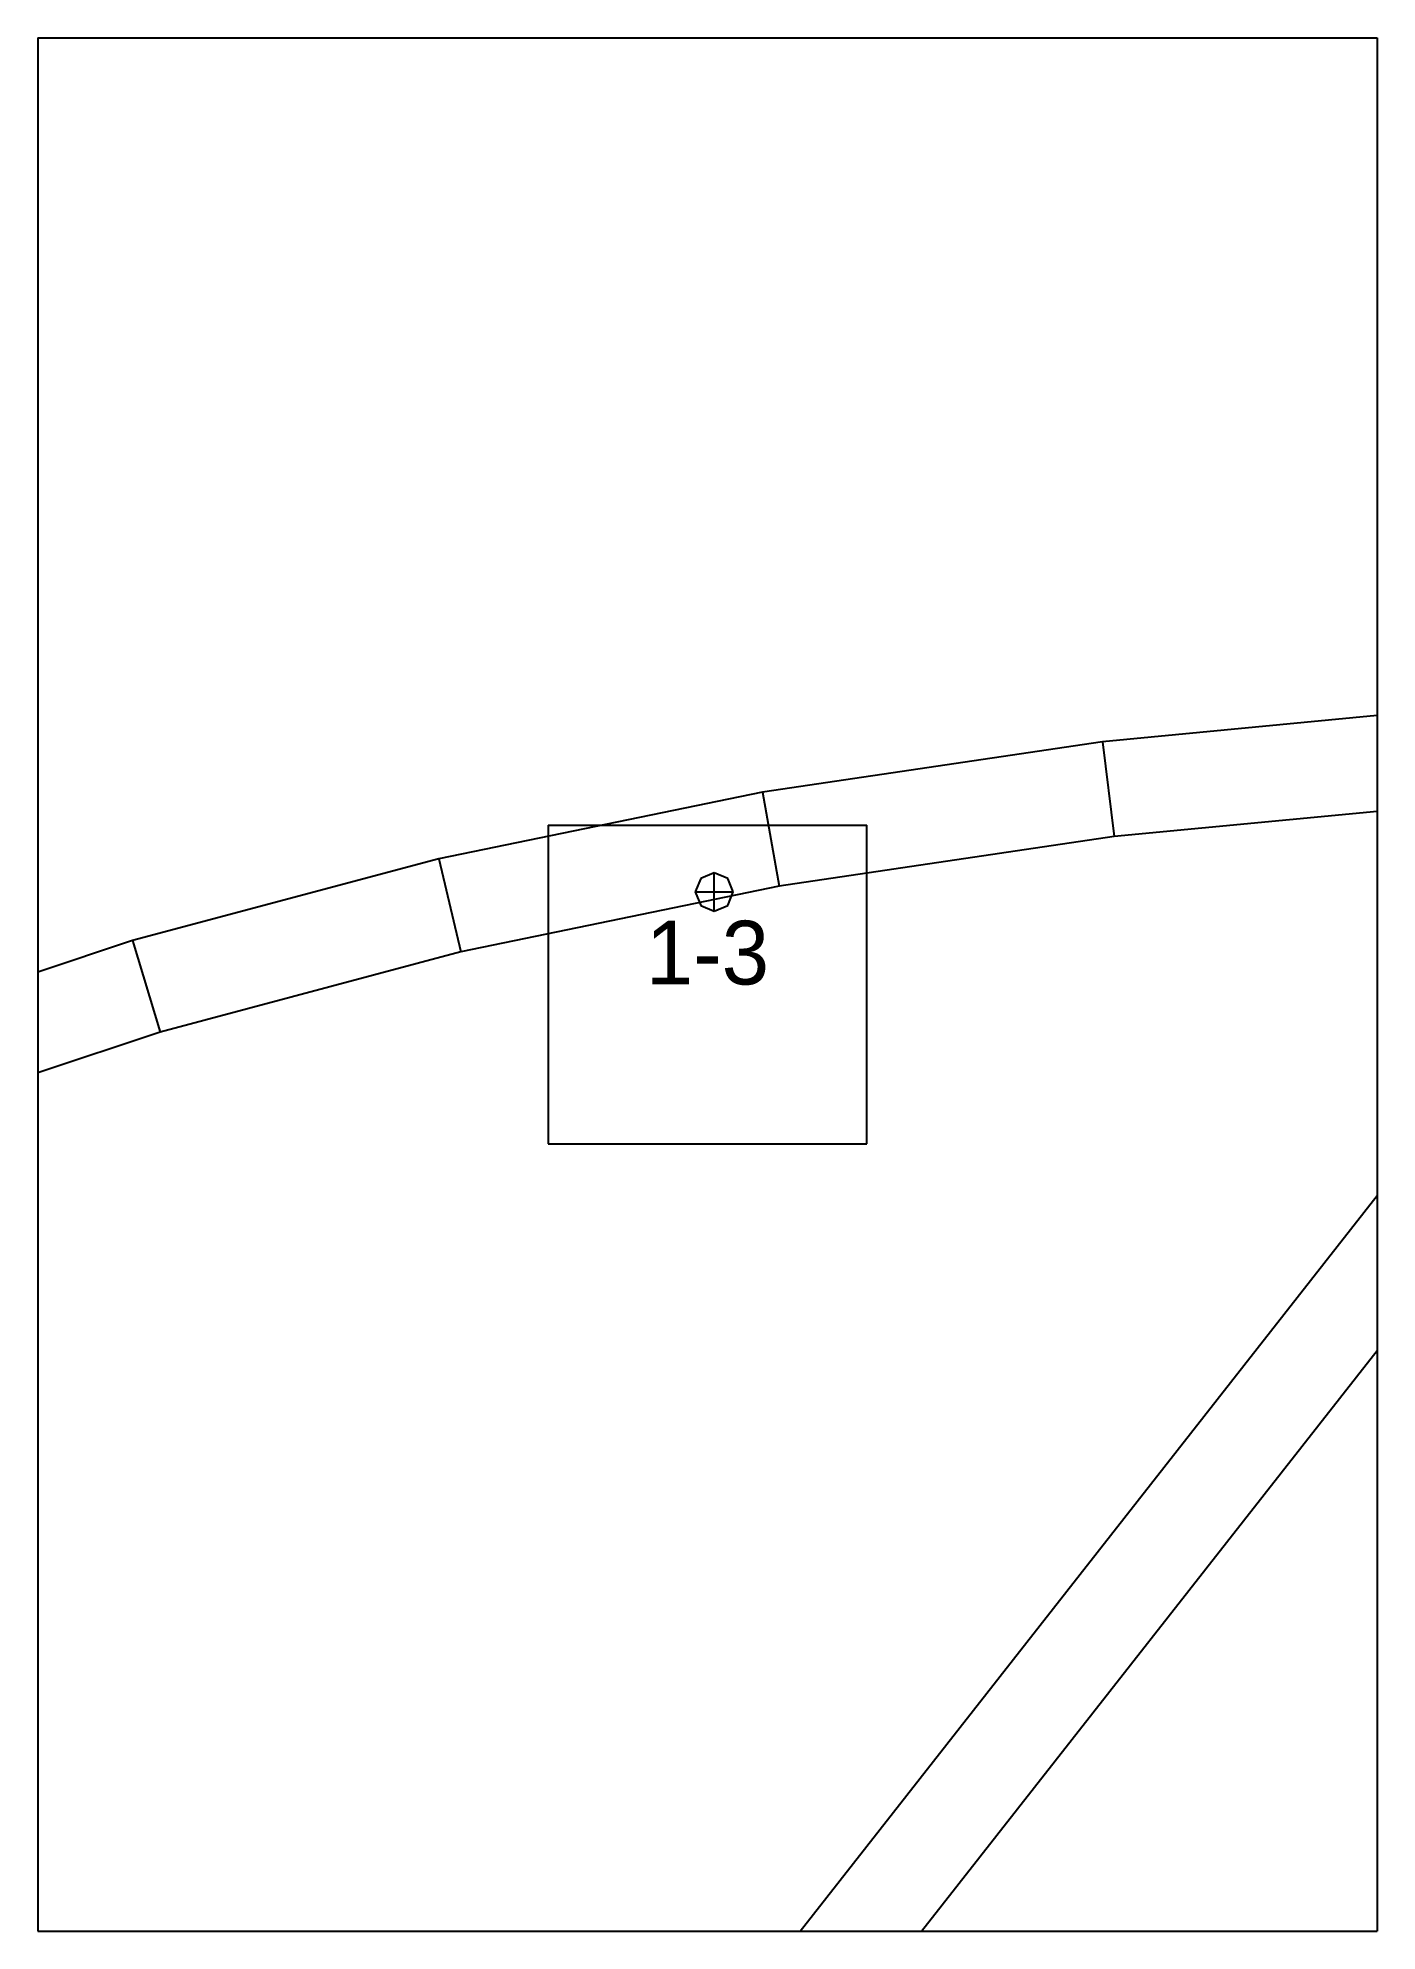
# Paper-space layout 'Plan 1-3' of a CAD drawing. Header units: metres, sheet in millimetres. Extents: x 0 to 210, y 0 to 297.
# The model-space entities are those that its viewports show. They can reach past a viewport. Long polylines and large blocks are cut down to what shows.
import ezdxf
from ezdxf.enums import TextEntityAlignment as Align

# ---------------------------------------------------------------- set-up
doc = ezdxf.new("R2010")
doc.units = ezdxf.units.M
for name, color, linetype in [('default', 7, 'Continuous'), ('TEXTLAYER', 7, 'Continuous'), ('VIEWPORTS', 7, 'Continuous')]:
    doc.layers.add(name, color=color, linetype=linetype)

msp = doc.modelspace()

# ---------------------------------------------------------------- linework, layer by layer
at = {"color": 9}
for p, q in [((210, 0), (420, 0)), ((420, 0), (420, -297)), ((420, 0), (630, 0)), ((420, 0), (420, -297)), ((630, 0), (630, -297)), ((630, 0), (840, 0)), ((630, 0), (630, -297)), ((500, -123.5), (550, -123.5)), ((500, -123.5), (500, -173.5)), ((550, -173.5), (550, -123.5)), ((500, -173.5), (550, -173.5)), ((210, -297), (420, -297)), ((210, -297), (420, -297)), ((420, -297), (630, -297)), ((420, -297), (420, -594)), ((420, -297), (630, -297)), ((420, -297), (420, -594)), ((630, -297), (840, -297)), ((630, -297), (630, -594)), ((630, -297), (840, -297)), ((630, -297), (630, -594))]:
    msp.add_line(p, q, dxfattribs=at)
at = {"layer": 'default', "color": 7, "linetype": 'Continuous'}
for p, q in [((642.86, -105.08), (586.96, -110.41)), ((586.96, -110.41), (533.6, -118.33)), ((586.96, -110.41), (588.77, -125.3)), ((533.6, -118.33), (482.86, -128.8)), ((533.6, -118.33), (536.22, -133.1)), ((643.9, -120.04), (588.77, -125.3)), ((588.77, -125.3), (536.22, -133.1)), ((482.86, -128.8), (434.86, -141.61)), ((482.86, -128.8), (486.31, -143.39)), ((536.22, -133.1), (486.31, -143.39)), ((523.93, -131.85), (523.05, -133.97)), ((526.05, -130.97), (523.93, -131.85)), ((528.17, -131.85), (526.05, -130.97)), ((526.05, -136.97), (526.05, -130.97)), ((529.05, -133.97), (528.17, -131.85)), ((523.05, -133.97), (523.93, -136.09)), ((523.05, -133.97), (529.05, -133.97)), ((523.93, -136.09), (526.05, -136.97)), ((526.05, -136.97), (528.17, -136.09)), ((528.17, -136.09), (529.05, -133.97)), ((434.86, -141.61), (389.74, -156.63)), ((434.86, -141.61), (439.17, -155.98)), ((486.31, -143.39), (439.17, -155.98)), ((439.17, -155.98), (394.91, -170.71)), ((387.55, -490.78), (642.01, -166.29)), ((396.96, -503.1), (642.85, -189.54))]:
    msp.add_line(p, q, dxfattribs=at)

# ---------------------------------------------------------------- texts
at = {"layer": 'TEXTLAYER', "color": 1}
msp.add_text('1-3', height=10, dxfattribs=at).set_placement((525, -148.5), align=Align.CENTER)

psp = doc.layouts.new('Plan 1-3')

# ---------------------------------------------------------------- viewports
at = {"layer": 'VIEWPORTS'}
psp.add_viewport(center=(105, 148.5), size=(210, 297), view_center_point=(525, -148.5), view_height=297, dxfattribs=at)

doc.saveas('drawing.dxf')
